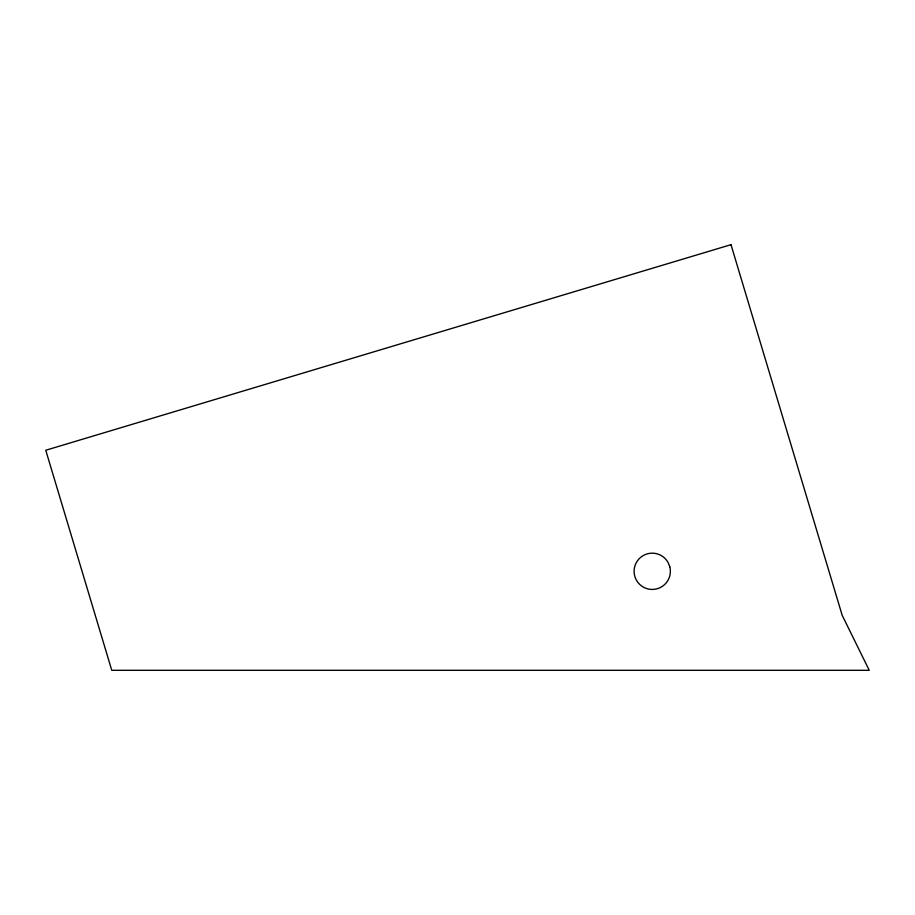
<?xml version="1.0" encoding="UTF-8"?>
<svg xmlns="http://www.w3.org/2000/svg" width="915" height="915" viewBox="0 0 915 915"><rect width="100%" height="100%" fill="white"/><g stroke="black" fill="none" stroke-linecap="round" stroke-linejoin="round"><path stroke-width="1.37" d="M730.994 244.682L45.75 450.26L111.767 670.318L869.25 670.318L842.189 615.315L730.994 244.682M669.803 566.797L668.042 562.405A18.14 18.14 0 0 0 637.492 560.735A18.14 18.14 0 0 0 648.895 589.134A18.14 18.14 0 0 0 669.803 566.797"/></g></svg>
